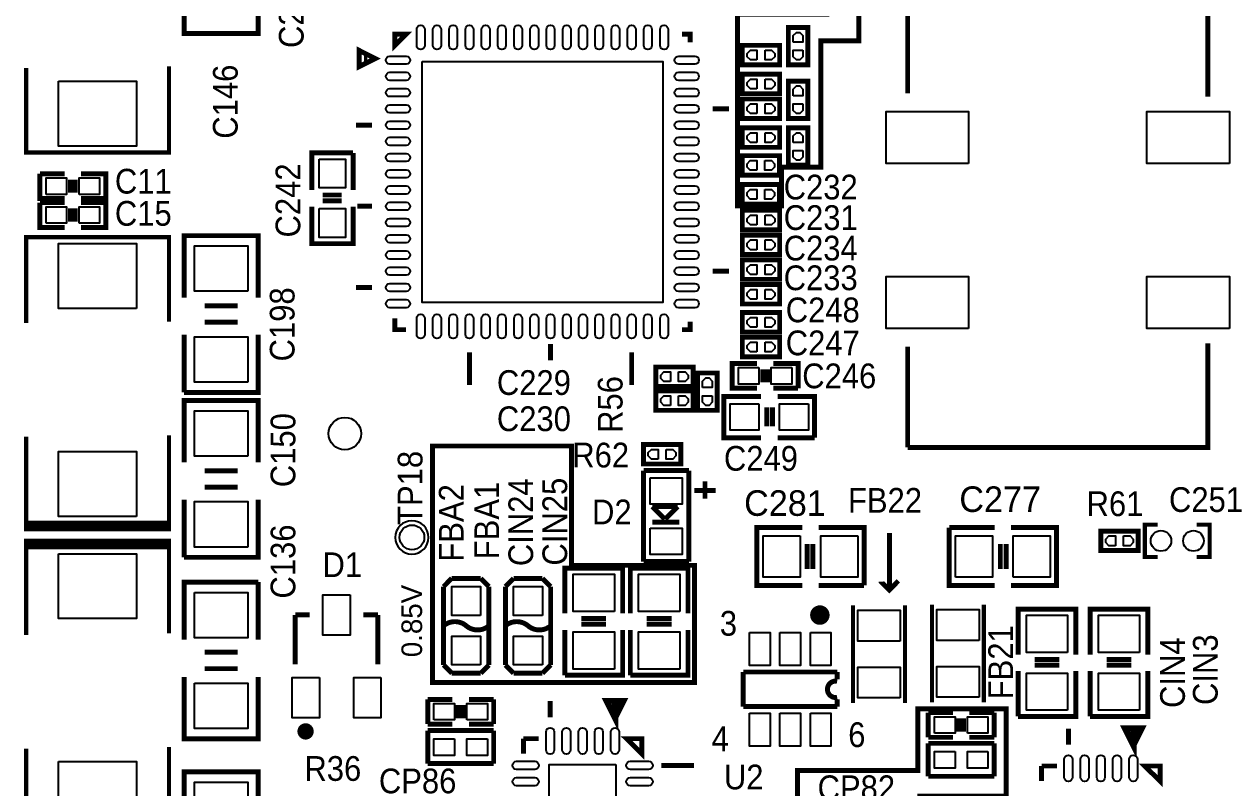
# Model space of a CAD drawing. Extents: x -5 to 120, y 0 to 85.
# Drawn here: x 64.03 to 101.22, y 31.13 to 54.65 of the extents above; entities that cross this region are included whole.
import ezdxf

# ---------------------------------------------------------------- set-up
doc = ezdxf.new("R2010")
doc.units = 0
for name, color, linetype in [('BG_SILKSCREEN_TOP', 7, 'CONTINUOUS'), ('PG_SILKSCREEN_TOP', 7, 'CONTINUOUS'), ('PIN_TOP', 96, 'CONTINUOUS'), ('RD_SILKSCREEN_TOP', 7, 'CONTINUOUS')]:
    doc.layers.add(name, color=color, linetype=linetype)

msp = doc.modelspace()

# ---------------------------------------------------------------- linework, layer by layer
at = {"layer": 'BG_SILKSCREEN_TOP', "const_width": 0.1524}
for points in [[(89.408, 62.992), (88.773, 62.992), (88.773, 54.95544), (86.01456, 54.95544), (86.01456, 49.05502), (87.37346, 49.05502), (87.37346, 50.23866), (88.58758, 50.23866), (88.58758, 54.13248), (89.75344, 54.13248), (89.75344, 56.37784), (93.853, 56.37784), (93.853, 64.262), (92.456, 64.262), (92.456, 62.992), (89.408, 62.992)], [(84.68868, 37.98062), (84.68868, 34.37128), (76.61656, 34.37128), (76.61656, 41.656), (80.899, 41.656), (80.899, 37.98062), (84.68868, 37.98062)], [(90.69832, 38.97376), (90.69832, 37.22878), (90.69324, 37.2237), (90.44178, 37.47516), (90.44178, 37.4777)], [(90.69832, 37.22878), (90.97264, 37.5031)], [(89.91092, 31.66618), (87.86368, 31.66618), (87.86368, 29.62148), (91.63558, 29.62148), (91.63558, 30.87116), (94.29242, 30.87116), (94.29242, 33.55848), (91.57716, 33.55848), (91.57716, 31.66618), (89.91092, 31.66618)]]:
    msp.add_lwpolyline(points, dxfattribs=at)
at = {"layer": 'PG_SILKSCREEN_TOP'}
for points, const_width in [([(71.247, 56.261), (71.247, 54.356), (68.961, 54.356), (68.961, 56.261)], 0.1524), ([(91.259914, 52.512722), (91.259914, 55.612792), (100.510086, 55.612792), (100.510086, 52.4129)], 0.1524), ([(75.453748, 54.337712), (75.453748, 53.9877), (75.80376, 54.337712), (75.453748, 54.337712)], 0.1524), ([(84.553552, 54.087776), (84.553552, 54.337712), (84.303616, 54.337712)], 0.1524), ([(87.584026, 53.392832), (87.584026, 54.542944), (88.183974, 54.542944), (88.183974, 53.392832), (87.584026, 53.392832)], 0.150114), ([(86.165944, 53.99278), (87.316056, 53.99278), (87.316056, 53.392832), (86.165944, 53.392832), (86.165944, 53.99278)], 0.150114), ([(74.353674, 53.83784), (74.353674, 53.337714), (74.853546, 53.587904), (74.353674, 53.83784)], 0.1524), ([(74.60361, 53.587904), (74.503534, 53.587904)], 0.299974), ([(68.49364, 53.34254), (68.49364, 50.69332), (64.09436, 50.69332), (64.09436, 53.29174)], 0.127), ([(86.165944, 53.10378), (87.316056, 53.10378), (87.316056, 52.503832), (86.165944, 52.503832), (86.165944, 53.10378)], 0.150114), ([(87.584026, 51.741832), (87.584026, 52.891944), (88.183974, 52.891944), (88.183974, 51.741832), (87.584026, 51.741832)], 0.150114), ([(85.753702, 52.037742), (85.253576, 52.037742)], 0.1524), ([(87.316056, 51.741832), (86.165944, 51.741832), (86.165944, 52.34178), (87.316056, 52.34178), (87.316056, 51.741832)], 0.150114), ([(74.753724, 51.53787), (74.253598, 51.53787)], 0.1524), ([(87.316056, 50.852832), (86.165944, 50.852832), (86.165944, 51.45278), (87.316056, 51.45278), (87.316056, 50.852832)], 0.150114), ([(88.183974, 51.45278), (88.183974, 50.302668), (87.584026, 50.302668), (87.584026, 51.45278), (88.183974, 51.45278)], 0.150114), ([(72.898, 49.537112), (72.898, 50.680112), (74.168, 50.680112)], 0.1524), ([(74.168, 50.680112), (74.168, 49.537112)], 0.1524), ([(86.159594, 50.595784), (87.309706, 50.595784), (87.309706, 49.995836), (86.159594, 49.995836), (86.159594, 50.595784)], 0.150114), ([(65.278, 49.276), (64.516, 49.276), (64.516, 50.038)], 0.1524), ([(64.516, 50.038), (65.278, 50.038)], 0.1524), ([(65.4558, 49.8602), (65.4558, 49.4538)], 0.1524), ([(65.6082, 49.8602), (65.6082, 49.4538)], 0.1524), ([(65.786, 50.038), (66.548, 50.038), (66.548, 49.276), (65.786, 49.276)], 0.1524), ([(86.159594, 49.706784), (87.309706, 49.706784), (87.309706, 49.106836), (86.159594, 49.106836), (86.159594, 49.706784)], 0.150114), ([(65.278, 48.387), (64.516, 48.387), (64.516, 49.149)], 0.1524), ([(64.516, 49.149), (65.278, 49.149)], 0.1524), ([(65.786, 49.149), (66.548, 49.149), (66.548, 48.387), (65.786, 48.387)], 0.1524), ([(74.168, 49.029112), (74.168, 47.886112), (72.898, 47.886112), (72.898, 49.029112)], 0.1524), ([(73.8124, 49.384712), (73.2282, 49.384712)], 0.1524), ([(73.8124, 49.206912), (73.2282, 49.206912)], 0.1524), ([(74.753724, 49.037748), (74.295, 49.037748)], 0.1524), ([(65.4558, 48.9712), (65.4558, 48.5648)], 0.1524), ([(65.6082, 48.9712), (65.6082, 48.5648)], 0.1524), ([(87.316056, 48.312832), (86.165944, 48.312832), (86.165944, 48.91278), (87.316056, 48.91278), (87.316056, 48.312832)], 0.150114), ([(64.09436, 45.43806), (64.09436, 48.08728), (68.49364, 48.08728), (68.49364, 45.48886)], 0.127), ([(68.961, 46.228), (68.961, 48.133), (71.247, 48.133), (71.247, 46.228)], 0.1524), ([(87.316056, 47.550832), (86.165944, 47.550832), (86.165944, 48.15078), (87.316056, 48.15078), (87.316056, 47.550832)], 0.150114), ([(87.316056, 46.788832), (86.165944, 46.788832), (86.165944, 47.38878), (87.316056, 47.38878), (87.316056, 46.788832)], 0.150114), ([(85.753702, 47.037752), (85.253576, 47.037752)], 0.1524), ([(74.753724, 46.53788), (74.253598, 46.53788)], 0.1524), ([(87.316056, 46.026832), (86.165944, 46.026832), (86.165944, 46.62678), (87.316056, 46.62678), (87.316056, 46.026832)], 0.150114), ([(69.596, 45.974), (70.612, 45.974)], 0.1524), ([(87.316056, 45.166026), (86.165944, 45.166026), (86.165944, 45.765974), (87.316056, 45.765974), (87.316056, 45.166026)], 0.150114), ([(69.596, 45.466), (70.612, 45.466)], 0.1524), ([(75.453748, 45.58792), (75.453748, 45.237908), (75.80376, 45.237908)], 0.1524), ([(84.303616, 45.237908), (84.553552, 45.237908), (84.553552, 45.487844)], 0.1524), ([(71.247, 45.085), (71.247, 43.307), (68.961, 43.307)], 0.1524), ([(68.961, 43.307), (68.961, 45.085)], 0.1524), ([(87.316056, 44.404026), (86.165944, 44.404026), (86.165944, 45.003974), (87.316056, 45.003974), (87.316056, 44.404026)], 0.150114), ([(80.253586, 44.291758), (80.253586, 44.791884)], 0.1524), ([(100.510086, 44.812712), (100.510086, 41.61282), (91.259914, 41.61282)], 0.1524), ([(91.259914, 41.61282), (91.259914, 44.71289)], 0.1524), ([(77.753718, 43.537886), (77.753718, 44.537884)], 0.1524), ([(82.753708, 43.537886), (82.753708, 44.537884)], 0.1524), ([(86.614, 43.434), (85.852, 43.434), (85.852, 44.196), (86.614, 44.196)], 0.1524), ([(87.122, 44.196), (87.884, 44.196), (87.884, 43.434)], 0.1524), ([(83.498944, 44.08678), (84.649056, 44.08678), (84.649056, 43.486832), (83.498944, 43.486832), (83.498944, 44.08678)], 0.150114), ([(84.790026, 42.753026), (84.790026, 43.903138), (85.389974, 43.903138), (85.389974, 42.753026), (84.790026, 42.753026)], 0.150114), ([(86.7918, 43.6118), (86.7918, 44.0182)], 0.1524), ([(86.9442, 43.6118), (86.9442, 44.0182)], 0.1524), ([(83.498944, 43.352974), (84.649056, 43.352974), (84.649056, 42.753026), (83.498944, 42.753026), (83.498944, 43.352974)], 0.150114), ([(86.741, 41.91), (85.598, 41.91), (85.598, 43.18), (86.741, 43.18)], 0.1524), ([(87.884, 43.434), (87.122, 43.434)], 0.1524), ([(87.249, 43.18), (88.392, 43.18), (88.392, 41.91)], 0.1524), ([(68.961, 41.148), (68.961, 43.053), (71.247, 43.053), (71.247, 41.148)], 0.1524), ([(86.9188, 42.2656), (86.9188, 42.8498)], 0.1524), ([(87.0966, 42.2656), (87.0966, 42.8498)], 0.1524), ([(64.09436, 41.93794), (64.09436, 39.08806), (68.49364, 39.08806), (68.49364, 41.98874)], 0.127), ([(84.268056, 41.102026), (83.117944, 41.102026), (83.117944, 41.701974), (84.268056, 41.701974), (84.268056, 41.102026)], 0.150114), ([(88.392, 41.91), (87.249, 41.91)], 0.1524), ([(69.596, 40.894), (70.612, 40.894)], 0.1524), ([(83.119976, 40.897048), (83.119976, 38.097206)], 0.1524), ([(84.520024, 40.897048), (83.119976, 40.897048)], 0.1524), ([(84.520024, 38.097206), (84.520024, 40.897048)], 0.1524), ([(85.0138, 40.5638), (85.0138, 40.0304)], 0.1524), ([(69.596, 40.386), (70.612, 40.386)], 0.1524), ([(85.344, 40.2844), (84.6836, 40.2844)], 0.1524), ([(71.247, 40.005), (71.247, 38.227), (68.961, 38.227)], 0.1524), ([(68.961, 38.227), (68.961, 40.005)], 0.1524), ([(83.3882, 39.789608), (83.7692, 39.408608)], 0.1524), ([(84.1756, 39.789608), (83.3882, 39.789608)], 0.1524), ([(83.7946, 39.408608), (84.1756, 39.789608)], 0.1524), ([(83.7692, 39.408608), (83.7946, 39.408608)], 0.1524), ([(64.14516, 39.18712), (68.49364, 39.18712), (68.49364, 39.28872), (64.09436, 39.28872)], 0.127), ([(84.2264, 39.307008), (83.3882, 39.307008)], 0.1524), ([(88.011, 37.3634), (86.614, 37.3634), (86.614, 37.4904), (86.614, 39.1414), (88.011, 39.1414)], 0.1524), ([(88.519, 39.1414), (89.916, 39.1414), (89.916, 37.3634)], 0.1524), ([(93.93936, 37.3634), (92.54236, 37.3634), (92.54236, 39.1414)], 0.1524), ([(92.54236, 39.1414), (93.93936, 39.1414)], 0.1524), ([(94.44736, 39.1414), (95.84436, 39.1414), (95.84436, 39.0144), (95.84436, 37.3634), (94.44736, 37.3634)], 0.1524), ([(98.365056, 38.435026), (97.214944, 38.435026), (97.214944, 39.034974), (98.365056, 39.034974), (98.365056, 38.435026)], 0.150114), ([(98.968052, 39.235126), (98.568002, 39.235126), (98.568002, 38.234874), (98.968052, 38.234874)], 0.127), ([(100.167948, 39.235126), (100.567998, 39.235126), (100.567998, 38.234874), (100.167948, 38.234874)], 0.127), ([(68.49364, 35.88766), (68.49364, 38.73754), (64.09436, 38.73754), (64.09436, 35.83686)], 0.127), ([(68.44284, 38.63848), (64.09436, 38.63848), (64.09436, 38.53688), (68.49364, 38.53688)], 0.127), ([(88.1634, 37.8714), (88.1634, 38.6334)], 0.1524), ([(88.3412, 37.8714), (88.3412, 38.6334)], 0.1524), ([(94.11716, 38.6334), (94.11716, 37.8714)], 0.1524), ([(94.29496, 38.6334), (94.29496, 37.8714)], 0.1524), ([(80.69834, 36.4998), (80.69834, 37.8968), (80.82534, 37.8968), (82.47634, 37.8968), (82.47634, 36.4998)], 0.1524), ([(82.71256, 36.4998), (82.71256, 37.8968), (82.83956, 37.8968), (84.49056, 37.8968), (84.49056, 36.4998)], 0.1524), ([(83.119976, 38.097206), (84.520024, 38.097206)], 0.1524), ([(77.21092, 37.5793), (76.95692, 37.3253)], 0.1524), ([(78.09992, 37.5793), (77.21092, 37.5793)], 0.1524), ([(78.35392, 37.3253), (78.09992, 37.5793)], 0.1524), ([(79.11592, 37.5793), (78.86192, 37.3253)], 0.1524), ([(80.00492, 37.5793), (79.11592, 37.5793)], 0.1524), ([(80.25892, 37.3253), (80.00492, 37.5793)], 0.1524), ([(68.961, 35.687), (68.961, 37.465), (71.247, 37.465)], 0.1524), ([(71.247, 37.465), (71.247, 35.687)], 0.1524), ([(76.95692, 37.3253), (76.95692, 34.9123)], 0.1524), ([(78.35392, 34.9123), (78.35392, 37.3253)], 0.1524), ([(78.86192, 37.3253), (78.86192, 34.9123)], 0.1524), ([(80.25892, 34.9123), (80.25892, 37.3253)], 0.1524), ([(89.916, 37.3634), (88.519, 37.3634)], 0.1524), ([(92.00896, 36.76904), (92.00896, 33.76676)], 0.127), ([(93.60916, 33.76676), (93.60916, 36.76904)], 0.127), ([(72.38492, 34.93008), (72.38492, 36.45408)], 0.1524), ([(72.38492, 36.45408), (72.8345, 36.45408)], 0.1524), ([(74.93508, 36.45408), (74.4855, 36.45408)], 0.1524), ([(74.93508, 34.93008), (74.93508, 36.45408)], 0.1524), ([(89.57564, 36.74872), (89.57564, 33.74644)], 0.127), ([(91.17584, 33.74644), (91.17584, 36.74872)], 0.127), ([(94.6658, 35.23488), (94.6658, 36.63188), (94.7928, 36.63188), (96.4438, 36.63188), (96.4438, 35.23488)], 0.1524), ([(96.88322, 35.23488), (96.88322, 36.63188), (97.01022, 36.63188), (98.66122, 36.63188), (98.66122, 35.23488)], 0.1524), ([(81.20634, 36.3474), (81.96834, 36.3474)], 0.1524), ([(81.20634, 36.1696), (81.96834, 36.1696)], 0.1524), ([(83.22056, 36.3474), (83.98256, 36.3474)], 0.1524), ([(83.22056, 36.1696), (83.98256, 36.1696)], 0.1524), ([(82.47634, 35.9918), (82.47634, 34.5948), (80.69834, 34.5948)], 0.1524), ([(80.69834, 34.5948), (80.69834, 35.9918)], 0.1524), ([(84.49056, 35.9918), (84.49056, 34.5948), (82.71256, 34.5948)], 0.1524), ([(82.71256, 34.5948), (82.71256, 35.9918)], 0.1524), ([(70.612, 35.306), (69.596, 35.306)], 0.1524), ([(76.95692, 34.9123), (77.21092, 34.6583)], 0.1524), ([(78.09992, 34.6583), (78.35392, 34.9123)], 0.1524), ([(78.86192, 34.9123), (79.11592, 34.6583)], 0.1524), ([(80.00492, 34.6583), (80.25892, 34.9123)], 0.1524), ([(95.1738, 35.08248), (95.9358, 35.08248)], 0.1524), ([(95.1738, 34.90468), (95.9358, 34.90468)], 0.1524), ([(97.39122, 35.08248), (98.15322, 35.08248)], 0.1524), ([(97.39122, 34.90468), (98.15322, 34.90468)], 0.1524), ([(71.247, 34.544), (71.247, 32.639), (68.961, 32.639), (68.961, 34.544)], 0.1524), ([(70.612, 34.798), (69.596, 34.798)], 0.1524), ([(77.21092, 34.6583), (78.09992, 34.6583)], 0.1524), ([(79.11592, 34.6583), (80.00492, 34.6583)], 0.1524), ([(86.19236, 34.6964), (89.08796, 34.6964)], 0.1524), ([(86.19236, 33.6296), (86.19236, 34.6964)], 0.1524), ([(89.08796, 34.6964), (89.08796, 34.4678)], 0.1524), ([(96.4438, 34.72688), (96.4438, 33.32988), (94.6658, 33.32988)], 0.1524), ([(94.6658, 33.32988), (94.6658, 34.72688)], 0.1524), ([(98.66122, 34.72688), (98.66122, 33.32988), (96.88322, 33.32988)], 0.1524), ([(96.88322, 33.32988), (96.88322, 34.72688)], 0.1524), ([(76.46924, 33.09112), (76.46924, 33.85312)], 0.1524), ([(76.46924, 33.85312), (77.23124, 33.85312)], 0.1524), ([(77.73924, 33.85312), (78.50124, 33.85312)], 0.1524), ([(78.50124, 33.85312), (78.50124, 33.09112)], 0.1524), ([(80.241902, 33.798256), (80.241902, 33.298384)], 0.1524), ([(82.241898, 33.298384), (82.491834, 33.798256), (81.991962, 33.798256), (82.241898, 33.298384), (82.241898, 33.698434)], 0.199898), ([(89.08796, 33.8582), (89.08796, 33.6296)], 0.1524), ([(77.40904, 33.67532), (77.40904, 33.26892)], 0.1524), ([(77.56144, 33.67532), (77.56144, 33.26892)], 0.1524), ([(89.08796, 33.6296), (86.19236, 33.6296)], 0.1524), ([(91.89466, 32.68472), (91.89466, 33.44672)], 0.1524), ([(91.89466, 33.44672), (92.65666, 33.44672)], 0.1524), ([(93.16466, 33.44672), (93.92666, 33.44672)], 0.1524), ([(93.92666, 33.44672), (93.92666, 32.68472)], 0.1524), ([(77.23124, 33.09112), (76.46924, 33.09112)], 0.1524), ([(78.50124, 33.09112), (77.73924, 33.09112)], 0.1524), ([(92.83446, 33.26892), (92.83446, 32.86252)], 0.1524), ([(92.98686, 33.26892), (92.98686, 32.86252)], 0.1524), ([(76.46924, 32.89046), (76.46924, 31.87446)], 0.1524), ([(78.50124, 32.89046), (76.46924, 32.89046)], 0.1524), ([(78.50124, 31.87446), (78.50124, 32.89046)], 0.1524), ([(92.65666, 32.68472), (91.89466, 32.68472)], 0.1524), ([(93.92666, 32.68472), (93.16466, 32.68472)], 0.1524), ([(96.213422, 32.955738), (96.213422, 32.455866)], 0.1524), ([(98.213418, 32.455866), (98.463354, 32.955738), (97.963482, 32.955738), (98.213418, 32.455866), (98.213418, 32.855916)], 0.199898), ([(68.49364, 32.38754), (68.49364, 29.73832), (64.09436, 29.73832), (64.09436, 32.33674)], 0.127), ([(79.41691, 32.643826), (79.41691, 32.178752)], 0.1524), ([(79.41691, 32.643826), (79.89062, 32.643826)], 0.1524), ([(83.06689, 32.643826), (83.06689, 32.178752), (82.595466, 32.643826), (83.06689, 32.643826)], 0.1524), ([(91.89466, 32.4993), (91.89466, 31.4833)], 0.1524), ([(93.92666, 32.4993), (91.89466, 32.4993)], 0.1524), ([(93.92666, 31.4833), (93.92666, 32.4993)], 0.1524), ([(68.961, 29.718), (68.961, 31.623), (71.247, 31.623), (71.247, 29.718)], 0.1524), ([(76.46924, 31.87446), (78.50124, 31.87446)], 0.1524), ([(84.671408, 31.818834), (83.67141, 31.818834)], 0.1524), ([(95.38843, 31.801308), (95.38843, 31.336234)], 0.1524), ([(95.38843, 31.801308), (95.86214, 31.801308)], 0.1524), ([(99.03841, 31.801308), (99.03841, 31.336234), (98.566986, 31.801308), (99.03841, 31.801308)], 0.1524), ([(91.89466, 31.4833), (93.92666, 31.4833)], 0.1524)]:
    msp.add_lwpolyline(points, dxfattribs=dict(at, const_width=const_width))
msp.add_lwpolyline([(76.49591, 38.840664, 1), (75.46975, 38.840664, 1), (76.49591, 38.840664)], format="xyb", dxfattribs=at)
for points, const_width in [([(88.70442, 36.449, 1), (88.4047, 36.449, 1), (88.70442, 36.449)], 0.29972), ([(77.655166, 36.1188), (77.65542, 36.1188, 0.366409), (76.956666, 36.1188)], 0.1524), ([(78.35392, 36.1188, -0.366409), (77.655166, 36.1188)], 0.1524), ([(79.560166, 36.1188), (79.56042, 36.1188, 0.366409), (78.861666, 36.1188)], 0.1524), ([(80.25892, 36.1188, -0.366409), (79.560166, 36.1188)], 0.1524), ([(89.08796, 34.41192, 1.206438), (89.08796, 33.91408)], 0.1524), ([(72.828912, 32.866584, 1), (72.5805, 32.866584, 1), (72.828912, 32.866584)], 0.254)]:
    msp.add_lwpolyline(points, format="xyb", dxfattribs=dict(at, const_width=const_width))
at = {"layer": 'PIN_TOP'}
for points in [[(76.128626, 53.987827), (76.128626, 54.487953, -1), (76.378562, 54.487953), (76.378562, 53.987827, -1)], [(76.628752, 53.987827), (76.628752, 54.487953, -1), (76.878688, 54.487953), (76.878688, 53.987827, -1)], [(77.128624, 53.987827), (77.128624, 54.487953, -1), (77.37856, 54.487953), (77.37856, 53.987827, -1)], [(77.62875, 53.987827), (77.62875, 54.487953, -1), (77.878686, 54.487953), (77.878686, 53.987827, -1)], [(78.128622, 53.987827), (78.128622, 54.487953, -1), (78.378558, 54.487953), (78.378558, 53.987827, -1)], [(78.628748, 53.987827), (78.628748, 54.487953, -1), (78.878684, 54.487953), (78.878684, 53.987827, -1)], [(79.12862, 53.987827), (79.12862, 54.487953, -1), (79.378556, 54.487953), (79.378556, 53.987827, -1)], [(79.628746, 53.987827), (79.628746, 54.487953, -1), (79.878682, 54.487953), (79.878682, 53.987827, -1)], [(80.128618, 53.987827), (80.128618, 54.487953, -1), (80.378554, 54.487953), (80.378554, 53.987827, -1)], [(80.628744, 53.987827), (80.628744, 54.487953, -1), (80.87868, 54.487953), (80.87868, 53.987827, -1)], [(81.128616, 53.987827), (81.128616, 54.487953, -1), (81.378552, 54.487953), (81.378552, 53.987827, -1)], [(81.628742, 53.987827), (81.628742, 54.487953, -1), (81.878678, 54.487953), (81.878678, 53.987827, -1)], [(82.128614, 53.987827), (82.128614, 54.487953, -1), (82.37855, 54.487953), (82.37855, 53.987827, -1)], [(82.62874, 53.987827), (82.62874, 54.487953, -1), (82.878676, 54.487953), (82.878676, 53.987827, -1)], [(83.128612, 53.987827), (83.128612, 54.487953, -1), (83.378548, 54.487953), (83.378548, 53.987827, -1)], [(83.628738, 53.987827), (83.628738, 54.487953, -1), (83.878674, 54.487953), (83.878674, 53.987827, -1)], [(75.803633, 53.412898), (75.303507, 53.412898, -1), (75.303507, 53.662834), (75.803633, 53.662834, -1)], [(84.703793, 53.412898), (84.203667, 53.412898, -1), (84.203667, 53.662834), (84.703793, 53.662834, -1)], [(75.803633, 52.912772), (75.303507, 52.912772, -1), (75.303507, 53.162708), (75.803633, 53.162708, -1)], [(84.703793, 52.912772), (84.203667, 52.912772, -1), (84.203667, 53.162708), (84.703793, 53.162708, -1)], [(75.803633, 52.4129), (75.303507, 52.4129, -1), (75.303507, 52.662836), (75.803633, 52.662836, -1)], [(84.703793, 52.4129), (84.203667, 52.4129, -1), (84.203667, 52.662836), (84.703793, 52.662836, -1)], [(75.803633, 51.912774), (75.303507, 51.912774, -1), (75.303507, 52.16271), (75.803633, 52.16271, -1)], [(84.703793, 51.912774), (84.203667, 51.912774, -1), (84.203667, 52.16271), (84.703793, 52.16271, -1)], [(75.803633, 51.412902), (75.303507, 51.412902, -1), (75.303507, 51.662838), (75.803633, 51.662838, -1)], [(84.703793, 51.412902), (84.203667, 51.412902, -1), (84.203667, 51.662838), (84.703793, 51.662838, -1)], [(75.803633, 50.912776), (75.303507, 50.912776, -1), (75.303507, 51.162712), (75.803633, 51.162712, -1)], [(84.703793, 50.912776), (84.203667, 50.912776, -1), (84.203667, 51.162712), (84.703793, 51.162712, -1)], [(75.803633, 50.412904), (75.303507, 50.412904, -1), (75.303507, 50.66284), (75.803633, 50.66284, -1)], [(84.703793, 50.412904), (84.203667, 50.412904, -1), (84.203667, 50.66284), (84.703793, 50.66284, -1)], [(75.803633, 49.912778), (75.303507, 49.912778, -1), (75.303507, 50.162714), (75.803633, 50.162714, -1)], [(84.703793, 49.912778), (84.203667, 49.912778, -1), (84.203667, 50.162714), (84.703793, 50.162714, -1)], [(75.803633, 49.412906), (75.303507, 49.412906, -1), (75.303507, 49.662842), (75.803633, 49.662842, -1)], [(84.703793, 49.412906), (84.203667, 49.412906, -1), (84.203667, 49.662842), (84.703793, 49.662842, -1)], [(75.803633, 48.91278), (75.303507, 48.91278, -1), (75.303507, 49.162716), (75.803633, 49.162716, -1)], [(84.703793, 48.91278), (84.203667, 48.91278, -1), (84.203667, 49.162716), (84.703793, 49.162716, -1)], [(75.803633, 48.412908), (75.303507, 48.412908, -1), (75.303507, 48.662844), (75.803633, 48.662844, -1)], [(84.703793, 48.412908), (84.203667, 48.412908, -1), (84.203667, 48.662844), (84.703793, 48.662844, -1)], [(75.803633, 47.912782), (75.303507, 47.912782, -1), (75.303507, 48.162718), (75.803633, 48.162718, -1)], [(84.703793, 47.912782), (84.203667, 47.912782, -1), (84.203667, 48.162718), (84.703793, 48.162718, -1)], [(75.803633, 47.41291), (75.303507, 47.41291, -1), (75.303507, 47.662846), (75.803633, 47.662846, -1)], [(84.703793, 47.41291), (84.203667, 47.41291, -1), (84.203667, 47.662846), (84.703793, 47.662846, -1)], [(75.803633, 46.912784), (75.303507, 46.912784, -1), (75.303507, 47.16272), (75.803633, 47.16272, -1)], [(84.703793, 46.912784), (84.203667, 46.912784, -1), (84.203667, 47.16272), (84.703793, 47.16272, -1)], [(75.803633, 46.412912), (75.303507, 46.412912, -1), (75.303507, 46.662848), (75.803633, 46.662848, -1)], [(84.703793, 46.412912), (84.203667, 46.412912, -1), (84.203667, 46.662848), (84.703793, 46.662848, -1)], [(75.803633, 45.912786), (75.303507, 45.912786, -1), (75.303507, 46.162722), (75.803633, 46.162722, -1)], [(84.703793, 45.912786), (84.203667, 45.912786, -1), (84.203667, 46.162722), (84.703793, 46.162722, -1)], [(76.128626, 45.087667), (76.128626, 45.587793, -1), (76.378562, 45.587793), (76.378562, 45.087667, -1)], [(76.628752, 45.087667), (76.628752, 45.587793, -1), (76.878688, 45.587793), (76.878688, 45.087667, -1)], [(77.128624, 45.087667), (77.128624, 45.587793, -1), (77.37856, 45.587793), (77.37856, 45.087667, -1)], [(77.62875, 45.087667), (77.62875, 45.587793, -1), (77.878686, 45.587793), (77.878686, 45.087667, -1)], [(78.128622, 45.087667), (78.128622, 45.587793, -1), (78.378558, 45.587793), (78.378558, 45.087667, -1)], [(78.628748, 45.087667), (78.628748, 45.587793, -1), (78.878684, 45.587793), (78.878684, 45.087667, -1)], [(79.12862, 45.087667), (79.12862, 45.587793, -1), (79.378556, 45.587793), (79.378556, 45.087667, -1)], [(79.628746, 45.087667), (79.628746, 45.587793, -1), (79.878682, 45.587793), (79.878682, 45.087667, -1)], [(80.128618, 45.087667), (80.128618, 45.587793, -1), (80.378554, 45.587793), (80.378554, 45.087667, -1)], [(80.628744, 45.087667), (80.628744, 45.587793, -1), (80.87868, 45.587793), (80.87868, 45.087667, -1)], [(81.128616, 45.087667), (81.128616, 45.587793, -1), (81.378552, 45.587793), (81.378552, 45.087667, -1)], [(81.628742, 45.087667), (81.628742, 45.587793, -1), (81.878678, 45.587793), (81.878678, 45.087667, -1)], [(82.128614, 45.087667), (82.128614, 45.587793, -1), (82.37855, 45.587793), (82.37855, 45.087667, -1)], [(82.62874, 45.087667), (82.62874, 45.587793, -1), (82.878676, 45.587793), (82.878676, 45.087667, -1)], [(83.128612, 45.087667), (83.128612, 45.587793, -1), (83.378548, 45.587793), (83.378548, 45.087667, -1)], [(83.628738, 45.087667), (83.628738, 45.587793, -1), (83.878674, 45.587793), (83.878674, 45.087667, -1)], [(80.114902, 32.293814), (80.114902, 32.852614, -1), (80.368902, 32.852614), (80.368902, 32.293814, -1)], [(80.614774, 32.293814), (80.614774, 32.852614, -1), (80.868774, 32.852614), (80.868774, 32.293814, -1)], [(81.1149, 32.293814), (81.1149, 32.852614, -1), (81.3689, 32.852614), (81.3689, 32.293814, -1)], [(81.615026, 32.293814), (81.615026, 32.852614, -1), (81.869026, 32.852614), (81.869026, 32.293814, -1)], [(82.114898, 32.293814), (82.114898, 32.852614, -1), (82.368898, 32.852614), (82.368898, 32.293814, -1)], [(96.086422, 31.451296), (96.086422, 32.010096, -1), (96.340422, 32.010096), (96.340422, 31.451296, -1)], [(96.586294, 31.451296), (96.586294, 32.010096, -1), (96.840294, 32.010096), (96.840294, 31.451296, -1)], [(97.08642, 31.451296), (97.08642, 32.010096, -1), (97.34042, 32.010096), (97.34042, 31.451296, -1)], [(97.586546, 31.451296), (97.586546, 32.010096, -1), (97.840546, 32.010096), (97.840546, 31.451296, -1)], [(98.086418, 31.451296), (98.086418, 32.010096, -1), (98.340418, 32.010096), (98.340418, 31.451296, -1)], [(79.208122, 31.945834), (79.766922, 31.945834, -1), (79.766922, 31.691834), (79.208122, 31.691834, -1)], [(82.716878, 31.945834), (83.275678, 31.945834, -1), (83.275678, 31.691834), (82.716878, 31.691834, -1)], [(79.208122, 31.445962), (79.766922, 31.445962, -1), (79.766922, 31.191962), (79.208122, 31.191962, -1)], [(82.716878, 31.445962), (83.275678, 31.445962, -1), (83.275678, 31.191962), (82.716878, 31.191962, -1)]]:
    msp.add_lwpolyline(points, format="xyb", close=True, dxfattribs=at)
for points in [[(87.733886, 54.092856), (87.733886, 54.293008), (87.833962, 54.393084), (87.934038, 54.393084), (88.034114, 54.293008), (88.034114, 54.092856)], [(86.616032, 53.542692), (86.41588, 53.542692), (86.315804, 53.642768), (86.315804, 53.742844), (86.41588, 53.84292), (86.616032, 53.84292)], [(86.865968, 53.84292), (87.06612, 53.84292), (87.166196, 53.742844), (87.166196, 53.642768), (87.06612, 53.542692), (86.865968, 53.542692)], [(88.034114, 53.84292), (88.034114, 53.642768), (87.934038, 53.542692), (87.833962, 53.542692), (87.733886, 53.642768), (87.733886, 53.84292)], [(76.29525, 53.49621), (83.71205, 53.49621), (83.71205, 46.07941), (76.29525, 46.07941)], [(65.09385, 52.89169), (67.49415, 52.89169), (67.49415, 50.89271), (65.09385, 50.89271)], [(86.616032, 52.653692), (86.41588, 52.653692), (86.315804, 52.753768), (86.315804, 52.853844), (86.41588, 52.95392), (86.616032, 52.95392)], [(86.865968, 52.95392), (87.06612, 52.95392), (87.166196, 52.853844), (87.166196, 52.753768), (87.06612, 52.653692), (86.865968, 52.653692)], [(87.733886, 52.441856), (87.733886, 52.642008), (87.833962, 52.742084), (87.934038, 52.742084), (88.034114, 52.642008), (88.034114, 52.441856)], [(86.616032, 51.891692), (86.41588, 51.891692), (86.315804, 51.991768), (86.315804, 52.091844), (86.41588, 52.19192), (86.616032, 52.19192)], [(86.865968, 52.19192), (87.06612, 52.19192), (87.166196, 52.091844), (87.166196, 51.991768), (87.06612, 51.891692), (86.865968, 51.891692)], [(88.034114, 52.19192), (88.034114, 51.991768), (87.934038, 51.891692), (87.833962, 51.891692), (87.733886, 51.991768), (87.733886, 52.19192)], [(93.134942, 50.352706), (90.594942, 50.352706), (90.594942, 51.952906), (93.134942, 51.952906)], [(101.175058, 50.352706), (98.635058, 50.352706), (98.635058, 51.952906), (101.175058, 51.952906)], [(86.616032, 51.002692), (86.41588, 51.002692), (86.315804, 51.102768), (86.315804, 51.202844), (86.41588, 51.30292), (86.616032, 51.30292)], [(86.865968, 51.30292), (87.06612, 51.30292), (87.166196, 51.202844), (87.166196, 51.102768), (87.06612, 51.002692), (86.865968, 51.002692)], [(87.733886, 51.002692), (87.733886, 51.202844), (87.833962, 51.30292), (87.934038, 51.30292), (88.034114, 51.202844), (88.034114, 51.002692)], [(88.034114, 50.752756), (88.034114, 50.552604), (87.934038, 50.452528), (87.833962, 50.452528), (87.733886, 50.552604), (87.733886, 50.752756)], [(73.1266, 50.489612), (73.9394, 50.489612), (73.9394, 49.600612), (73.1266, 49.600612)], [(86.609682, 50.145696), (86.40953, 50.145696), (86.309454, 50.245772), (86.309454, 50.345848), (86.40953, 50.445924), (86.609682, 50.445924)], [(86.859618, 50.445924), (87.05977, 50.445924), (87.159846, 50.345848), (87.159846, 50.245772), (87.05977, 50.145696), (86.859618, 50.145696)], [(64.7065, 49.403), (64.7065, 49.911), (65.3415, 49.911), (65.3415, 49.403)], [(65.7225, 49.403), (65.7225, 49.911), (66.3575, 49.911), (66.3575, 49.403)], [(86.609682, 49.256696), (86.40953, 49.256696), (86.309454, 49.356772), (86.309454, 49.456848), (86.40953, 49.556924), (86.609682, 49.556924)], [(86.859618, 49.556924), (87.05977, 49.556924), (87.159846, 49.456848), (87.159846, 49.356772), (87.05977, 49.256696), (86.859618, 49.256696)], [(64.7065, 48.514), (64.7065, 49.022), (65.3415, 49.022), (65.3415, 48.514)], [(65.7225, 48.514), (65.7225, 49.022), (66.3575, 49.022), (66.3575, 48.514)], [(73.1266, 48.965612), (73.9394, 48.965612), (73.9394, 48.076612), (73.1266, 48.076612)], [(86.616032, 48.462692), (86.41588, 48.462692), (86.315804, 48.562768), (86.315804, 48.662844), (86.41588, 48.76292), (86.616032, 48.76292)], [(86.865968, 48.76292), (87.06612, 48.76292), (87.166196, 48.662844), (87.166196, 48.562768), (87.06612, 48.462692), (86.865968, 48.462692)], [(86.616032, 47.700692), (86.41588, 47.700692), (86.315804, 47.800768), (86.315804, 47.900844), (86.41588, 48.00092), (86.616032, 48.00092)], [(86.865968, 48.00092), (87.06612, 48.00092), (87.166196, 47.900844), (87.166196, 47.800768), (87.06612, 47.700692), (86.865968, 47.700692)], [(67.49415, 45.88891), (65.09385, 45.88891), (65.09385, 47.88789), (67.49415, 47.88789)], [(70.9295, 46.4185), (69.2785, 46.4185), (69.2785, 47.8155), (70.9295, 47.8155)], [(86.616032, 46.938692), (86.41588, 46.938692), (86.315804, 47.038768), (86.315804, 47.138844), (86.41588, 47.23892), (86.616032, 47.23892)], [(86.865968, 47.23892), (87.06612, 47.23892), (87.166196, 47.138844), (87.166196, 47.038768), (87.06612, 46.938692), (86.865968, 46.938692)], [(93.134942, 45.272706), (90.594942, 45.272706), (90.594942, 46.872906), (93.134942, 46.872906)], [(101.175058, 45.272706), (98.635058, 45.272706), (98.635058, 46.872906), (101.175058, 46.872906)], [(86.616032, 46.176692), (86.41588, 46.176692), (86.315804, 46.276768), (86.315804, 46.376844), (86.41588, 46.47692), (86.616032, 46.47692)], [(86.865968, 46.47692), (87.06612, 46.47692), (87.166196, 46.376844), (87.166196, 46.276768), (87.06612, 46.176692), (86.865968, 46.176692)], [(86.616032, 45.315886), (86.41588, 45.315886), (86.315804, 45.415962), (86.315804, 45.516038), (86.41588, 45.616114), (86.616032, 45.616114)], [(86.865968, 45.616114), (87.06612, 45.616114), (87.166196, 45.516038), (87.166196, 45.415962), (87.06612, 45.315886), (86.865968, 45.315886)], [(70.9295, 43.6245), (69.2785, 43.6245), (69.2785, 45.0215), (70.9295, 45.0215)], [(86.616032, 44.553886), (86.41588, 44.553886), (86.315804, 44.653962), (86.315804, 44.754038), (86.41588, 44.854114), (86.616032, 44.854114)], [(86.865968, 44.854114), (87.06612, 44.854114), (87.166196, 44.754038), (87.166196, 44.653962), (87.06612, 44.553886), (86.865968, 44.553886)], [(83.949032, 43.636692), (83.74888, 43.636692), (83.648804, 43.736768), (83.648804, 43.836844), (83.74888, 43.93692), (83.949032, 43.93692)], [(84.198968, 43.93692), (84.39912, 43.93692), (84.499196, 43.836844), (84.499196, 43.736768), (84.39912, 43.636692), (84.198968, 43.636692)], [(86.6775, 44.069), (86.6775, 43.561), (86.0425, 43.561), (86.0425, 44.069)], [(87.6935, 44.069), (87.6935, 43.561), (87.0585, 43.561), (87.0585, 44.069)], [(84.939886, 43.45305), (84.939886, 43.653202), (85.039962, 43.753278), (85.140038, 43.753278), (85.240114, 43.653202), (85.240114, 43.45305)], [(83.949032, 42.902886), (83.74888, 42.902886), (83.648804, 43.002962), (83.648804, 43.103038), (83.74888, 43.203114), (83.949032, 43.203114)], [(84.198968, 43.203114), (84.39912, 43.203114), (84.499196, 43.103038), (84.499196, 43.002962), (84.39912, 42.902886), (84.198968, 42.902886)], [(85.240114, 43.203114), (85.240114, 43.002962), (85.140038, 42.902886), (85.039962, 42.902886), (84.939886, 43.002962), (84.939886, 43.203114)], [(86.6775, 42.9514), (86.6775, 42.1386), (85.7885, 42.1386), (85.7885, 42.9514)], [(88.2015, 42.9514), (88.2015, 42.1386), (87.3125, 42.1386), (87.3125, 42.9514)], [(70.9295, 41.3385), (69.2785, 41.3385), (69.2785, 42.7355), (70.9295, 42.7355)], [(67.49415, 39.48811), (65.09385, 39.48811), (65.09385, 41.48709), (67.49415, 41.48709)], [(83.568032, 41.251886), (83.36788, 41.251886), (83.267804, 41.351962), (83.267804, 41.452038), (83.36788, 41.552114), (83.568032, 41.552114)], [(83.817968, 41.552114), (84.01812, 41.552114), (84.118196, 41.452038), (84.118196, 41.351962), (84.01812, 41.251886), (83.817968, 41.251886)], [(83.3247, 40.678608), (84.3153, 40.678608), (84.3153, 39.865808), (83.3247, 39.865808)], [(70.9295, 38.5445), (69.2785, 38.5445), (69.2785, 39.9415), (70.9295, 39.9415)], [(83.3247, 39.128446), (84.3153, 39.128446), (84.3153, 38.315646), (83.3247, 38.315646)], [(87.9475, 38.8874), (87.9475, 37.6174), (86.8045, 37.6174), (86.8045, 38.8874)], [(89.7255, 38.8874), (89.7255, 37.6174), (88.5825, 37.6174), (88.5825, 38.8874)], [(92.73286, 37.6174), (92.73286, 38.8874), (93.87586, 38.8874), (93.87586, 37.6174)], [(94.51086, 37.6174), (94.51086, 38.8874), (95.65386, 38.8874), (95.65386, 37.6174)], [(97.665032, 38.584886), (97.46488, 38.584886), (97.364804, 38.684962), (97.364804, 38.785038), (97.46488, 38.885114), (97.665032, 38.885114)], [(97.914968, 38.885114), (98.11512, 38.885114), (98.215196, 38.785038), (98.215196, 38.684962), (98.11512, 38.584886), (97.914968, 38.584886)], [(65.09385, 38.33749), (67.49415, 38.33749), (67.49415, 36.33851), (65.09385, 36.33851)], [(82.22234, 36.5633), (80.95234, 36.5633), (80.95234, 37.7063), (82.22234, 37.7063)], [(84.23656, 36.5633), (82.96656, 36.5633), (82.96656, 37.7063), (84.23656, 37.7063)], [(78.09992, 36.4363), (77.21092, 36.4363), (77.21092, 37.3253), (78.09992, 37.3253)], [(80.00492, 36.4363), (79.11592, 36.4363), (79.11592, 37.3253), (80.00492, 37.3253)], [(69.2785, 37.1475), (70.9295, 37.1475), (70.9295, 35.7505), (69.2785, 35.7505)], [(74.0791, 37.07638), (74.0791, 35.83178), (73.2409, 35.83178), (73.2409, 37.07638)], [(91.02598, 35.64636), (89.7255, 35.64636), (89.7255, 36.59632), (91.02598, 36.59632)], [(93.4593, 35.66668), (92.15882, 35.66668), (92.15882, 36.61664), (93.4593, 36.61664)], [(96.1898, 35.29838), (94.9198, 35.29838), (94.9198, 36.44138), (96.1898, 36.44138)], [(98.40722, 35.29838), (97.13722, 35.29838), (97.13722, 36.44138), (98.40722, 36.44138)], [(78.09992, 34.9123), (77.21092, 34.9123), (77.21092, 35.8013), (78.09992, 35.8013)], [(80.00492, 34.9123), (79.11592, 34.9123), (79.11592, 35.8013), (80.00492, 35.8013)], [(82.22234, 34.7853), (80.95234, 34.7853), (80.95234, 35.9283), (82.22234, 35.9283)], [(84.23656, 34.7853), (82.96656, 34.7853), (82.96656, 35.9283), (84.23656, 35.9283)], [(86.38286, 35.9156), (87.01786, 35.9156), (87.01786, 34.8996), (86.38286, 34.8996)], [(87.32266, 35.9156), (87.95766, 35.9156), (87.95766, 34.8996), (87.32266, 34.8996)], [(88.26246, 35.9156), (88.89746, 35.9156), (88.89746, 34.8996), (88.26246, 34.8996)], [(91.02598, 33.89884), (89.7255, 33.89884), (89.7255, 34.8488), (91.02598, 34.8488)], [(93.4593, 33.91916), (92.15882, 33.91916), (92.15882, 34.86912), (93.4593, 34.86912)], [(96.1898, 33.52038), (94.9198, 33.52038), (94.9198, 34.66338), (96.1898, 34.66338)], [(98.40722, 33.52038), (97.13722, 33.52038), (97.13722, 34.66338), (98.40722, 34.66338)], [(69.2785, 34.3535), (70.9295, 34.3535), (70.9295, 32.9565), (69.2785, 32.9565)], [(73.12914, 34.52622), (73.12914, 33.28162), (72.29094, 33.28162), (72.29094, 34.52622)], [(75.02906, 34.52622), (75.02906, 33.28162), (74.19086, 33.28162), (74.19086, 34.52622)], [(76.65974, 33.21812), (76.65974, 33.72612), (77.29474, 33.72612), (77.29474, 33.21812)], [(77.67574, 33.21812), (77.67574, 33.72612), (78.31074, 33.72612), (78.31074, 33.21812)], [(86.38286, 33.4264), (87.01786, 33.4264), (87.01786, 32.4104), (86.38286, 32.4104)], [(87.32266, 33.4264), (87.95766, 33.4264), (87.95766, 32.4104), (87.32266, 32.4104)], [(88.26246, 33.4264), (88.89746, 33.4264), (88.89746, 32.4104), (88.26246, 32.4104)], [(92.08516, 32.81172), (92.08516, 33.31972), (92.72016, 33.31972), (92.72016, 32.81172)], [(93.10116, 32.81172), (93.10116, 33.31972), (93.73616, 33.31972), (93.73616, 32.81172)], [(77.29474, 32.63646), (77.29474, 32.12846), (76.65974, 32.12846), (76.65974, 32.63646)], [(78.31074, 32.63646), (78.31074, 32.12846), (77.67574, 32.12846), (77.67574, 32.63646)], [(92.72016, 32.2453), (92.72016, 31.7373), (92.08516, 31.7373), (92.08516, 32.2453)], [(93.73616, 32.2453), (93.73616, 31.7373), (93.10116, 31.7373), (93.10116, 32.2453)], [(65.09385, 31.93669), (67.49415, 31.93669), (67.49415, 29.93771), (65.09385, 29.93771)], [(82.2706, 31.847536), (82.2706, 29.790136), (80.2132, 29.790136), (80.2132, 31.847536)], [(70.9295, 29.9085), (69.2785, 29.9085), (69.2785, 31.3055), (70.9295, 31.3055)]]:
    msp.add_lwpolyline(points, close=True, dxfattribs=at)
for centre, radius in [((73.914, 42.037), 0.499999), ((75.98283, 38.840664), 0.381), ((99.067874, 38.735), 0.3175), ((100.068126, 38.735), 0.3175)]:
    msp.add_circle(centre, radius, dxfattribs=at)

# ---------------------------------------------------------------- texts
at = {"layer": 'BG_SILKSCREEN_TOP', "width": 1.004}
msp.add_text('0.85V', height=0.635, rotation=90, dxfattribs=at).set_placement((76.294488, 35.152584))
at = {"layer": 'PG_SILKSCREEN_TOP', "width": 0.936667}
for s, p in [('3', (85.471, 35.814)), ('6', (89.42832, 32.385)), ('4', (85.217, 32.258))]:
    msp.add_text(s, height=0.762, dxfattribs=at).set_placement(p)
at = {"layer": 'RD_SILKSCREEN_TOP', "width": 0.936667}
for s, p in [('C224', (72.644, 53.9115)), ('C146', (70.612, 51.1175)), ('C242', (72.5424, 48.076612)), ('C198', (72.3646, 44.2595)), ('R56', (82.4738, 42.058082)), ('C150', (72.39, 40.386)), ('TP18', (76.307696, 39.22395)), ('CIN24', (79.7179, 37.95522)), ('CIN25', (80.76692, 37.973)), ('FBA2', (77.57414, 38.09365)), ('FBA1', (78.66888, 38.16731)), ('C136', (72.39, 36.957)), ('FB21', (94.50832, 33.85439)), ('CIN4', (99.80422, 33.58769)), ('CIN3', (100.81514, 33.67913))]:
    msp.add_text(s, height=0.762, rotation=90, dxfattribs=at).set_placement(p)
for s, p in [('C11', (66.8274, 49.4284)), ('C232', (87.4395, 49.247806)), ('C15', (66.8274, 48.4378)), ('C231', (87.4395, 48.308006)), ('C234', (87.4395, 47.368206)), ('C233', (87.4395, 46.453806)), ('C248', (87.503, 45.466)), ('C247', (87.503, 44.45)), ('C229', (78.6003, 43.228006)), ('C246', (88.011, 43.434)), ('C230', (78.6003, 42.1132)), ('R62', (80.9244, 40.9956)), ('C249', (85.598, 40.894)), ('FB22', (89.42197, 39.60114)), ('R61', (96.774, 39.497)), ('C251', (99.314, 39.624)), ('D2', (81.534, 39.243)), ('D1', (73.225152, 37.6174)), ('R36', (72.6694, 31.3436)), ('CP86', (74.96429, 30.96006)), ('U2', (85.59673, 31.08198)), ('CP82', (88.48471, 30.74924))]:
    msp.add_text(s, height=0.762, dxfattribs=at).set_placement(p)
at = {"layer": 'RD_SILKSCREEN_TOP'}
for s, p in [('C281', (86.2203, 39.50462)), ('C277', (92.85224, 39.624))]:
    msp.add_text(s, height=0.7874, dxfattribs=at).set_placement(p)

doc.saveas('drawing.dxf')
